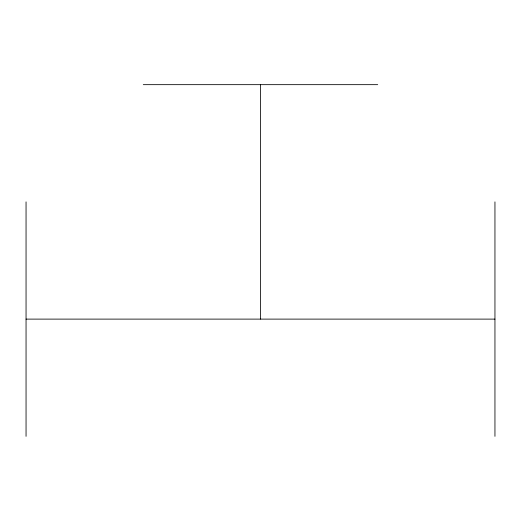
<?xml version="1.0" encoding="UTF-8"?>
<svg xmlns="http://www.w3.org/2000/svg" width="521" height="521" viewBox="0 0 521 521"><rect width="100%" height="100%" fill="white"/><g stroke="black" fill="none" stroke-linecap="round" stroke-linejoin="round"><path stroke-width="0.78" d="M143.275 84.662L377.725 84.662M26.05 319.113L494.95 319.113M494.95 201.887L494.95 436.337M260.5 84.662L260.5 319.113M26.05 201.887L26.05 436.337"/></g></svg>
